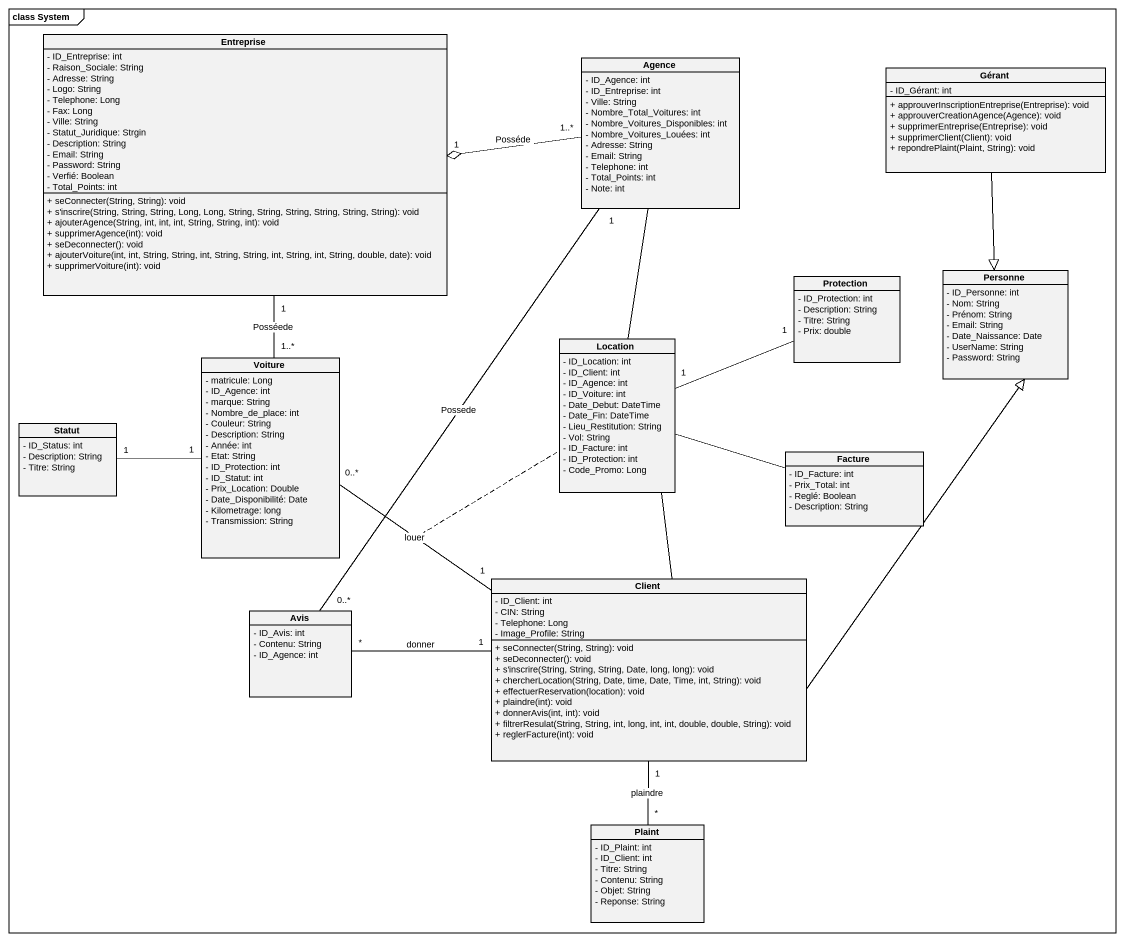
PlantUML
@startuml
mainframe class System
hide circle
hide empty members
skinparam classAttributeIconSize 0
class Entreprise {
  - ID_Entreprise: int
  - Raison_Sociale: String
  - Adresse: String
  - Logo: String
  - Telephone: Long
  - Fax: Long
  - Ville: String
  - Statut_Juridique: Strgin
  - Description: String
  - Email: String
  - Password: String
  - Verfié: Boolean
  - Total_Points: int
  + seConnecter(String, String): void
  + s'inscrire(String, String, String, Long, Long, String, String, String, String, String, String): void
  + ajouterAgence(String, int, int, int, String, String, int): void
  + supprimerAgence(int): void
  + seDeconnecter(): void
  + ajouterVoiture(int, int, String, String, int, String, String, int, String, int, String, double, date): void
  + supprimerVoiture(int): void
}
class Agence {
  - ID_Agence: int
  - ID_Entreprise: int
  - Ville: String
  - Nombre_Total_Voitures: int
  - Nombre_Voitures_Disponibles: int
  - Nombre_Voitures_Louées: int
  - Adresse: String
  - Email: String
  - Telephone: int
  - Total_Points: int
  - Note: int
}
class Gérant {
  - ID_Gérant: int
  + approuverInscriptionEntreprise(Entreprise): void
  + approuverCreationAgence(Agence): void
  + supprimerEntreprise(Entreprise): void
  + supprimerClient(Client): void
  + repondrePlaint(Plaint, String): void
}
class Protection {
  - ID_Protection: int
  - Description: String
  - Titre: String
  - Prix: double
}
class Personne {
  - ID_Personne: int
  - Nom: String
  - Prénom: String
  - Email: String
  - Date_Naissance: Date
  - UserName: String
  - Password: String
}
class Voiture {
  - matricule: Long
  - ID_Agence: int
  - marque: String
  - Nombre_de_place: int
  - Couleur: String
  - Description: String
  - Année: int
  - Etat: String
  - ID_Protection: int
  - ID_Statut: int
  - Prix_Location: Double
  - Date_Disponibilité: Date
  - Kilometrage: long
  - Transmission: String
}
class Location {
  - ID_Location: int
  - ID_Client: int
  - ID_Agence: int
  - ID_Voiture: int
  - Date_Debut: DateTime
  - Date_Fin: DateTime
  - Lieu_Restitution: String
  - Vol: String
  - ID_Facture: int
  - ID_Protection: int
  - Code_Promo: Long
}
class Statut {
  - ID_Status: int
  - Description: String
  - Titre: String
}
class Facture {
  - ID_Facture: int
  - Prix_Total: int
  - Reglé: Boolean
  - Description: String
}
class Client {
  - ID_Client: int
  - CIN: String
  - Telephone: Long
  - Image_Profile: String
  + seConnecter(String, String): void
  + seDeconnecter(): void
  + s'inscrire(String, String, String, Date, long, long): void
  + chercherLocation(String, Date, time, Date, Time, int, String): void
  + effectuerReservation(location): void
  + plaindre(int): void
  + donnerAvis(int, int): void
  + filtrerResulat(String, String, int, long, int, int, double, double, String): void
  + reglerFacture(int): void
}
class Avis {
  - ID_Avis: int
  - Contenu: String
  - ID_Agence: int
}
class Plaint {
  - ID_Plaint: int
  - ID_Client: int
  - Titre: String
  - Contenu: String
  - Objet: String
  - Reponse: String
}
Agence "1..*" -left-o "1" Entreprise : Posséde
Agence -- Location
Gérant --|> Personne
Voiture "1..*" -up- "1" Entreprise : Posséede
Voiture "1" -left- "1" Statut
Location "1" -right- "1" Protection
Location -right- Facture
Client -up-|> Personne
Client "1" -left- "0..*" Voiture : louer
(Client, Voiture) .. Location
Client -up- Location
Client "1" -left- "*" Avis : donner
Client "1" -- "*" Plaint : plaindre
Avis "0..*" -up- "1" Agence : Possede
@enduml
